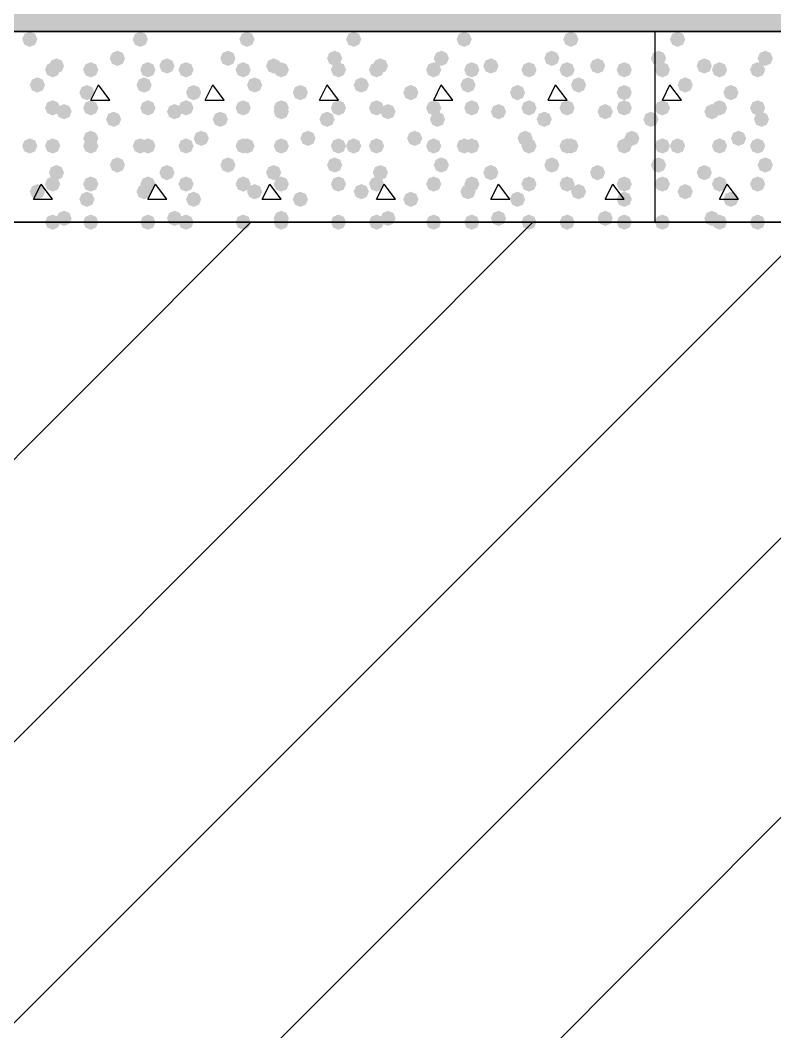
# Model space of a CAD drawing. Header units: millimetres. Extents: x 0 to 420, y 0 to 297.
# Drawn here: x 186.8 to 195.18, y 154.83 to 166.07 of the extents above; entities that cross this region are included whole.
import ezdxf

# ---------------------------------------------------------------- set-up
doc = ezdxf.new("R2010")
doc.units = ezdxf.units.MM
doc.layers.get('0').update_dxf_attribs({"linetype": 'CONTINUOUS'})

msp = doc.modelspace()

# ---------------------------------------------------------------- hatches: boundary and pattern name
at = {"true_color": 0x000008}
h = msp.add_hatch(color=0, dxfattribs=at)
h.paths.add_polyline_path([(378.544667, 177.927), (32.469667, 177.927), (378.544667, 165.946667)], flags=0)
h.paths.add_polyline_path([(32.469667, 177.927), (378.544667, 165.946667), (32.469667, 165.946667)], flags=0)
for points in [[(186.986333, 165.862), (186.961462, 165.802204), (186.901667, 165.777333), (186.841871, 165.802204), (186.817, 165.862), (186.841871, 165.921796), (186.901667, 165.946667), (186.961462, 165.921796)], [(188.214, 165.862), (188.189129, 165.802204), (188.129333, 165.777333), (188.069538, 165.802204), (188.044667, 165.862), (188.069537, 165.921796), (188.129333, 165.946667), (188.189129, 165.921796)], [(189.399333, 165.862), (189.374462, 165.802204), (189.314667, 165.777333), (189.254871, 165.802204), (189.23, 165.862), (189.254871, 165.921796), (189.314667, 165.946667), (189.374462, 165.921796)], [(190.584667, 165.862), (190.559796, 165.802204), (190.5, 165.777333), (190.440204, 165.802204), (190.415333, 165.862), (190.440204, 165.921796), (190.5, 165.946667), (190.559796, 165.921796)], [(191.812333, 165.862), (191.787463, 165.802204), (191.727667, 165.777333), (191.667871, 165.802204), (191.643, 165.862), (191.667871, 165.921796), (191.727667, 165.946667), (191.787462, 165.921796)], [(192.997667, 165.862), (192.972796, 165.802204), (192.913, 165.777333), (192.853204, 165.802204), (192.828333, 165.862), (192.853204, 165.921796), (192.913, 165.946667), (192.972796, 165.921796)], [(187.96, 165.650333), (187.935129, 165.590537), (187.875333, 165.565667), (187.815538, 165.590537), (187.790667, 165.650333), (187.815537, 165.710129), (187.875333, 165.735), (187.935129, 165.710129)], [(189.187667, 165.650333), (189.162796, 165.590537), (189.103, 165.565667), (189.043204, 165.590537), (189.018333, 165.650333), (189.043204, 165.710129), (189.103, 165.735), (189.162796, 165.710129)], [(190.373, 165.650333), (190.348129, 165.590537), (190.288333, 165.565667), (190.228538, 165.590537), (190.203667, 165.650333), (190.228537, 165.710129), (190.288333, 165.735), (190.348129, 165.710129)], [(191.558333, 165.650333), (191.533462, 165.590537), (191.473667, 165.565667), (191.413871, 165.590537), (191.389, 165.650333), (191.413871, 165.710129), (191.473667, 165.735), (191.533462, 165.710129)], [(192.786, 165.650333), (192.761129, 165.590537), (192.701333, 165.565667), (192.641538, 165.590537), (192.616667, 165.650333), (192.641537, 165.710129), (192.701333, 165.735), (192.761129, 165.710129)], [(187.240333, 165.523333), (187.215462, 165.463537), (187.155667, 165.438667), (187.095871, 165.463537), (187.071, 165.523333), (187.095871, 165.583129), (187.155667, 165.608), (187.215462, 165.583129)], [(187.282667, 165.565667), (187.257796, 165.505871), (187.198, 165.481), (187.138204, 165.505871), (187.113333, 165.565667), (187.138204, 165.625462), (187.198, 165.650333), (187.257796, 165.625463)], [(187.663667, 165.523333), (187.638796, 165.463537), (187.579, 165.438667), (187.519204, 165.463537), (187.494333, 165.523333), (187.519204, 165.583129), (187.579, 165.608), (187.638796, 165.583129)], [(188.298667, 165.523333), (188.273796, 165.463537), (188.214, 165.438667), (188.154204, 165.463537), (188.129333, 165.523333), (188.154204, 165.583129), (188.214, 165.608), (188.273796, 165.583129)], [(188.510333, 165.565667), (188.485462, 165.505871), (188.425667, 165.481), (188.365871, 165.505871), (188.341, 165.565667), (188.365871, 165.625462), (188.425667, 165.650333), (188.485462, 165.625463)], [(188.722, 165.523333), (188.697129, 165.463537), (188.637333, 165.438667), (188.577538, 165.463537), (188.552667, 165.523333), (188.577537, 165.583129), (188.637333, 165.608), (188.697129, 165.583129)], [(189.357, 165.523333), (189.332129, 165.463537), (189.272333, 165.438667), (189.212538, 165.463537), (189.187667, 165.523333), (189.212537, 165.583129), (189.272333, 165.608), (189.332129, 165.583129)], [(189.695667, 165.565667), (189.670796, 165.505871), (189.611, 165.481), (189.551204, 165.505871), (189.526333, 165.565667), (189.551204, 165.625462), (189.611, 165.650333), (189.670796, 165.625463)], [(189.780333, 165.523333), (189.755462, 165.463537), (189.695667, 165.438667), (189.635871, 165.463537), (189.611, 165.523333), (189.635871, 165.583129), (189.695667, 165.608), (189.755462, 165.583129)], [(190.415333, 165.523333), (190.390462, 165.463537), (190.330667, 165.438667), (190.270871, 165.463537), (190.246, 165.523333), (190.270871, 165.583129), (190.330667, 165.608), (190.390462, 165.583129)], [(190.838667, 165.523333), (190.813796, 165.463537), (190.754, 165.438667), (190.694204, 165.463537), (190.669333, 165.523333), (190.694204, 165.583129), (190.754, 165.608), (190.813796, 165.583129)], [(190.881, 165.565667), (190.856129, 165.505871), (190.796333, 165.481), (190.736538, 165.505871), (190.711667, 165.565667), (190.736537, 165.625462), (190.796333, 165.650333), (190.856129, 165.625463)], [(191.473667, 165.523333), (191.448796, 165.463537), (191.389, 165.438667), (191.329204, 165.463537), (191.304333, 165.523333), (191.329204, 165.583129), (191.389, 165.608), (191.448796, 165.583129)], [(191.897, 165.523333), (191.872129, 165.463537), (191.812333, 165.438667), (191.752537, 165.463537), (191.727667, 165.523333), (191.752537, 165.583129), (191.812333, 165.608), (191.872129, 165.583129)], [(192.108667, 165.565667), (192.083796, 165.505871), (192.024, 165.481), (191.964204, 165.505871), (191.939333, 165.565667), (191.964204, 165.625462), (192.024, 165.650333), (192.083796, 165.625463)], [(192.532, 165.523333), (192.507129, 165.463537), (192.447333, 165.438667), (192.387538, 165.463537), (192.362667, 165.523333), (192.387537, 165.583129), (192.447333, 165.608), (192.507129, 165.583129)], [(192.955333, 165.523333), (192.930462, 165.463537), (192.870667, 165.438667), (192.810871, 165.463537), (192.786, 165.523333), (192.810871, 165.583129), (192.870667, 165.608), (192.930462, 165.583129)], [(193.294, 165.565667), (193.269129, 165.505871), (193.209333, 165.481), (193.149538, 165.505871), (193.124667, 165.565667), (193.149537, 165.625462), (193.209333, 165.650333), (193.269129, 165.625463)], [(193.590333, 165.523333), (193.565462, 165.463537), (193.505667, 165.438667), (193.445871, 165.463537), (193.421, 165.523333), (193.445871, 165.583129), (193.505667, 165.608), (193.565462, 165.583129)], [(187.071, 165.354), (187.046129, 165.294204), (186.986333, 165.269333), (186.926538, 165.294204), (186.901667, 165.354), (186.926537, 165.413796), (186.986333, 165.438667), (187.046129, 165.413796)], [(187.621333, 165.269333), (187.596462, 165.209537), (187.536667, 165.184667), (187.476871, 165.209537), (187.452, 165.269333), (187.476871, 165.329129), (187.536667, 165.354), (187.596462, 165.329129)], [(188.256333, 165.354), (188.231462, 165.294204), (188.171667, 165.269333), (188.111871, 165.294204), (188.087, 165.354), (188.111871, 165.413796), (188.171667, 165.438667), (188.231462, 165.413796)], [(188.806667, 165.269333), (188.781796, 165.209537), (188.722, 165.184667), (188.662204, 165.209537), (188.637333, 165.269333), (188.662204, 165.329129), (188.722, 165.354), (188.781796, 165.329129)], [(189.484, 165.354), (189.459129, 165.294204), (189.399333, 165.269333), (189.339538, 165.294204), (189.314667, 165.354), (189.339537, 165.413796), (189.399333, 165.438667), (189.459129, 165.413796)], [(189.992, 165.269333), (189.967129, 165.209537), (189.907333, 165.184667), (189.847537, 165.209537), (189.822667, 165.269333), (189.847537, 165.329129), (189.907333, 165.354), (189.967129, 165.329129)], [(190.669333, 165.354), (190.644463, 165.294204), (190.584667, 165.269333), (190.524871, 165.294204), (190.5, 165.354), (190.524871, 165.413796), (190.584667, 165.438667), (190.644462, 165.413796)], [(191.219667, 165.269333), (191.194796, 165.209537), (191.135, 165.184667), (191.075204, 165.209537), (191.050333, 165.269333), (191.075204, 165.329129), (191.135, 165.354), (191.194796, 165.329129)], [(191.854667, 165.354), (191.829796, 165.294204), (191.77, 165.269333), (191.710204, 165.294204), (191.685333, 165.354), (191.710204, 165.413796), (191.77, 165.438667), (191.829796, 165.413796)], [(192.405, 165.269333), (192.380129, 165.209537), (192.320333, 165.184667), (192.260538, 165.209537), (192.235667, 165.269333), (192.260537, 165.329129), (192.320333, 165.354), (192.380129, 165.329129)], [(193.082333, 165.354), (193.057462, 165.294204), (192.997667, 165.269333), (192.937871, 165.294204), (192.913, 165.354), (192.937871, 165.413796), (192.997667, 165.438667), (193.057462, 165.413796)], [(193.590333, 165.269333), (193.565462, 165.209537), (193.505667, 165.184667), (193.445871, 165.209537), (193.421, 165.269333), (193.445871, 165.329129), (193.505667, 165.354), (193.565462, 165.329129)], [(187.240333, 165.1), (187.215462, 165.040204), (187.155667, 165.015333), (187.095871, 165.040204), (187.071, 165.1), (187.095871, 165.159796), (187.155667, 165.184667), (187.215462, 165.159796)], [(187.367333, 165.057667), (187.342462, 164.997871), (187.282667, 164.973), (187.222871, 164.997871), (187.198, 165.057667), (187.222871, 165.117462), (187.282667, 165.142333), (187.342462, 165.117463)], [(187.663667, 165.1), (187.638796, 165.040204), (187.579, 165.015333), (187.519204, 165.040204), (187.494333, 165.1), (187.519204, 165.159796), (187.579, 165.184667), (187.638796, 165.159796)], [(188.298667, 165.1), (188.273796, 165.040204), (188.214, 165.015333), (188.154204, 165.040204), (188.129333, 165.1), (188.154204, 165.159796), (188.214, 165.184667), (188.273796, 165.159796)], [(188.595, 165.057667), (188.570129, 164.997871), (188.510333, 164.973), (188.450538, 164.997871), (188.425667, 165.057667), (188.450537, 165.117462), (188.510333, 165.142333), (188.570129, 165.117463)], [(188.722, 165.1), (188.697129, 165.040204), (188.637333, 165.015333), (188.577538, 165.040204), (188.552667, 165.1), (188.577537, 165.159796), (188.637333, 165.184667), (188.697129, 165.159796)], [(189.357, 165.1), (189.332129, 165.040204), (189.272333, 165.015333), (189.212538, 165.040204), (189.187667, 165.1), (189.212537, 165.159796), (189.272333, 165.184667), (189.332129, 165.159796)], [(189.780333, 165.1), (189.755462, 165.040204), (189.695667, 165.015333), (189.635871, 165.040204), (189.611, 165.1), (189.635871, 165.159796), (189.695667, 165.184667), (189.755462, 165.159796)], [(189.780333, 165.057667), (189.755462, 164.997871), (189.695667, 164.973), (189.635871, 164.997871), (189.611, 165.057667), (189.635871, 165.117462), (189.695667, 165.142333), (189.755462, 165.117463)], [(190.415333, 165.1), (190.390462, 165.040204), (190.330667, 165.015333), (190.270871, 165.040204), (190.246, 165.1), (190.270871, 165.159796), (190.330667, 165.184667), (190.390462, 165.159796)], [(190.838667, 165.1), (190.813796, 165.040204), (190.754, 165.015333), (190.694204, 165.040204), (190.669333, 165.1), (190.694204, 165.159796), (190.754, 165.184667), (190.813796, 165.159796)], [(190.965667, 165.057667), (190.940796, 164.997871), (190.881, 164.973), (190.821204, 164.997871), (190.796333, 165.057667), (190.821204, 165.117462), (190.881, 165.142333), (190.940796, 165.117463)], [(191.473667, 165.1), (191.448796, 165.040204), (191.389, 165.015333), (191.329204, 165.040204), (191.304333, 165.1), (191.329204, 165.159796), (191.389, 165.184667), (191.448796, 165.159796)], [(191.897, 165.1), (191.872129, 165.040204), (191.812333, 165.015333), (191.752537, 165.040204), (191.727667, 165.1), (191.752537, 165.159796), (191.812333, 165.184667), (191.872129, 165.159796)], [(192.193333, 165.057667), (192.168462, 164.997871), (192.108667, 164.973), (192.048871, 164.997871), (192.024, 165.057667), (192.048871, 165.117462), (192.108667, 165.142333), (192.168462, 165.117463)], [(192.532, 165.1), (192.507129, 165.040204), (192.447333, 165.015333), (192.387538, 165.040204), (192.362667, 165.1), (192.387537, 165.159796), (192.447333, 165.184667), (192.507129, 165.159796)], [(192.955333, 165.1), (192.930462, 165.040204), (192.870667, 165.015333), (192.810871, 165.040204), (192.786, 165.1), (192.810871, 165.159796), (192.870667, 165.184667), (192.930462, 165.159796)], [(193.378667, 165.057667), (193.353796, 164.997871), (193.294, 164.973), (193.234204, 164.997871), (193.209333, 165.057667), (193.234204, 165.117462), (193.294, 165.142333), (193.353796, 165.117463)], [(193.590333, 165.1), (193.565462, 165.040204), (193.505667, 165.015333), (193.445871, 165.040204), (193.421, 165.1), (193.445871, 165.159796), (193.505667, 165.184667), (193.565462, 165.159796)], [(187.917667, 164.973), (187.892796, 164.913204), (187.833, 164.888333), (187.773204, 164.913204), (187.748333, 164.973), (187.773204, 165.032796), (187.833, 165.057667), (187.892796, 165.032796)], [(189.103, 164.973), (189.078129, 164.913204), (189.018333, 164.888333), (188.958538, 164.913204), (188.933667, 164.973), (188.958537, 165.032796), (189.018333, 165.057667), (189.078129, 165.032796)], [(190.288333, 164.973), (190.263463, 164.913204), (190.203667, 164.888333), (190.143871, 164.913204), (190.119, 164.973), (190.143871, 165.032796), (190.203667, 165.057667), (190.263462, 165.032796)], [(191.516, 164.973), (191.491129, 164.913204), (191.431333, 164.888333), (191.371538, 164.913204), (191.346667, 164.973), (191.371537, 165.032796), (191.431333, 165.057667), (191.491129, 165.032796)], [(192.701333, 164.973), (192.676462, 164.913204), (192.616667, 164.888333), (192.556871, 164.913204), (192.532, 164.973), (192.556871, 165.032796), (192.616667, 165.057667), (192.676462, 165.032796)], [(193.886667, 164.973), (193.861796, 164.913204), (193.802, 164.888333), (193.742204, 164.913204), (193.717333, 164.973), (193.742204, 165.032796), (193.802, 165.057667), (193.861796, 165.032796)], [(187.663667, 164.761333), (187.638796, 164.701537), (187.579, 164.676667), (187.519204, 164.701537), (187.494333, 164.761333), (187.519204, 164.821129), (187.579, 164.846), (187.638796, 164.821129)], [(188.891333, 164.761333), (188.866462, 164.701537), (188.806667, 164.676667), (188.746871, 164.701537), (188.722, 164.761333), (188.746871, 164.821129), (188.806667, 164.846), (188.866462, 164.821129)], [(190.076667, 164.761333), (190.051796, 164.701537), (189.992, 164.676667), (189.932204, 164.701537), (189.907333, 164.761333), (189.932204, 164.821129), (189.992, 164.846), (190.051796, 164.821129)], [(191.262, 164.761333), (191.237129, 164.701537), (191.177333, 164.676667), (191.117538, 164.701537), (191.092667, 164.761333), (191.117537, 164.821129), (191.177333, 164.846), (191.237129, 164.821129)], [(192.489667, 164.761333), (192.464796, 164.701537), (192.405, 164.676667), (192.345204, 164.701537), (192.320333, 164.761333), (192.345204, 164.821129), (192.405, 164.846), (192.464796, 164.821129)], [(193.675, 164.761333), (193.650129, 164.701537), (193.590333, 164.676667), (193.530538, 164.701537), (193.505667, 164.761333), (193.530537, 164.821129), (193.590333, 164.846), (193.650129, 164.821129)], [(186.986333, 164.676667), (186.961462, 164.616871), (186.901667, 164.592), (186.841871, 164.616871), (186.817, 164.676667), (186.841871, 164.736462), (186.901667, 164.761333), (186.961462, 164.736463)], [(187.240333, 164.676667), (187.215462, 164.616871), (187.155667, 164.592), (187.095871, 164.616871), (187.071, 164.676667), (187.095871, 164.736462), (187.155667, 164.761333), (187.215462, 164.736463)], [(187.663667, 164.676667), (187.638796, 164.616871), (187.579, 164.592), (187.519204, 164.616871), (187.494333, 164.676667), (187.519204, 164.736462), (187.579, 164.761333), (187.638796, 164.736463)], [(188.214, 164.676667), (188.189129, 164.616871), (188.129333, 164.592), (188.069538, 164.616871), (188.044667, 164.676667), (188.069537, 164.736462), (188.129333, 164.761333), (188.189129, 164.736463)], [(188.298667, 164.676667), (188.273796, 164.616871), (188.214, 164.592), (188.154204, 164.616871), (188.129333, 164.676667), (188.154204, 164.736462), (188.214, 164.761333), (188.273796, 164.736463)], [(188.722, 164.676667), (188.697129, 164.616871), (188.637333, 164.592), (188.577538, 164.616871), (188.552667, 164.676667), (188.577537, 164.736462), (188.637333, 164.761333), (188.697129, 164.736463)], [(189.357, 164.676667), (189.332129, 164.616871), (189.272333, 164.592), (189.212538, 164.616871), (189.187667, 164.676667), (189.212537, 164.736462), (189.272333, 164.761333), (189.332129, 164.736463)], [(189.399333, 164.676667), (189.374462, 164.616871), (189.314667, 164.592), (189.254871, 164.616871), (189.23, 164.676667), (189.254871, 164.736462), (189.314667, 164.761333), (189.374462, 164.736463)], [(189.780333, 164.676667), (189.755462, 164.616871), (189.695667, 164.592), (189.635871, 164.616871), (189.611, 164.676667), (189.635871, 164.736462), (189.695667, 164.761333), (189.755462, 164.736463)], [(190.415333, 164.676667), (190.390462, 164.616871), (190.330667, 164.592), (190.270871, 164.616871), (190.246, 164.676667), (190.270871, 164.736462), (190.330667, 164.761333), (190.390462, 164.736463)], [(190.584667, 164.676667), (190.559796, 164.616871), (190.5, 164.592), (190.440204, 164.616871), (190.415333, 164.676667), (190.440204, 164.736462), (190.5, 164.761333), (190.559796, 164.736463)], [(190.838667, 164.676667), (190.813796, 164.616871), (190.754, 164.592), (190.694204, 164.616871), (190.669333, 164.676667), (190.694204, 164.736462), (190.754, 164.761333), (190.813796, 164.736463)], [(191.473667, 164.676667), (191.448796, 164.616871), (191.389, 164.592), (191.329204, 164.616871), (191.304333, 164.676667), (191.329204, 164.736462), (191.389, 164.761333), (191.448796, 164.736463)], [(191.812333, 164.676667), (191.787463, 164.616871), (191.727667, 164.592), (191.667871, 164.616871), (191.643, 164.676667), (191.667871, 164.736462), (191.727667, 164.761333), (191.787462, 164.736463)], [(191.897, 164.676667), (191.872129, 164.616871), (191.812333, 164.592), (191.752537, 164.616871), (191.727667, 164.676667), (191.752537, 164.736462), (191.812333, 164.761333), (191.872129, 164.736463)], [(192.532, 164.676667), (192.507129, 164.616871), (192.447333, 164.592), (192.387538, 164.616871), (192.362667, 164.676667), (192.387537, 164.736462), (192.447333, 164.761333), (192.507129, 164.736463)], [(192.955333, 164.676667), (192.930462, 164.616871), (192.870667, 164.592), (192.810871, 164.616871), (192.786, 164.676667), (192.810871, 164.736462), (192.870667, 164.761333), (192.930462, 164.736463)], [(192.997667, 164.676667), (192.972796, 164.616871), (192.913, 164.592), (192.853204, 164.616871), (192.828333, 164.676667), (192.853204, 164.736462), (192.913, 164.761333), (192.972796, 164.736463)], [(193.590333, 164.676667), (193.565462, 164.616871), (193.505667, 164.592), (193.445871, 164.616871), (193.421, 164.676667), (193.445871, 164.736462), (193.505667, 164.761333), (193.565462, 164.736463)], [(187.96, 164.465), (187.935129, 164.405204), (187.875333, 164.380333), (187.815538, 164.405204), (187.790667, 164.465), (187.815537, 164.524796), (187.875333, 164.549667), (187.935129, 164.524796)], [(189.187667, 164.465), (189.162796, 164.405204), (189.103, 164.380333), (189.043204, 164.405204), (189.018333, 164.465), (189.043204, 164.524796), (189.103, 164.549667), (189.162796, 164.524796)], [(190.373, 164.465), (190.348129, 164.405204), (190.288333, 164.380333), (190.228538, 164.405204), (190.203667, 164.465), (190.228537, 164.524796), (190.288333, 164.549667), (190.348129, 164.524796)], [(191.558333, 164.465), (191.533462, 164.405204), (191.473667, 164.380333), (191.413871, 164.405204), (191.389, 164.465), (191.413871, 164.524796), (191.473667, 164.549667), (191.533462, 164.524796)], [(192.786, 164.465), (192.761129, 164.405204), (192.701333, 164.380333), (192.641538, 164.405204), (192.616667, 164.465), (192.641537, 164.524796), (192.701333, 164.549667), (192.761129, 164.524796)], [(187.282667, 164.380333), (187.257796, 164.320537), (187.198, 164.295667), (187.138204, 164.320537), (187.113333, 164.380333), (187.138204, 164.440129), (187.198, 164.465), (187.257796, 164.440129)], [(188.510333, 164.380333), (188.485462, 164.320537), (188.425667, 164.295667), (188.365871, 164.320537), (188.341, 164.380333), (188.365871, 164.440129), (188.425667, 164.465), (188.485462, 164.440129)], [(189.695667, 164.380333), (189.670796, 164.320537), (189.611, 164.295667), (189.551204, 164.320537), (189.526333, 164.380333), (189.551204, 164.440129), (189.611, 164.465), (189.670796, 164.440129)], [(190.881, 164.380333), (190.856129, 164.320537), (190.796333, 164.295667), (190.736538, 164.320537), (190.711667, 164.380333), (190.736537, 164.440129), (190.796333, 164.465), (190.856129, 164.440129)], [(192.108667, 164.380333), (192.083796, 164.320537), (192.024, 164.295667), (191.964204, 164.320537), (191.939333, 164.380333), (191.964204, 164.440129), (192.024, 164.465), (192.083796, 164.440129)], [(193.294, 164.380333), (193.269129, 164.320537), (193.209333, 164.295667), (193.149538, 164.320537), (193.124667, 164.380333), (193.149537, 164.440129), (193.209333, 164.465), (193.269129, 164.440129)], [(187.240333, 164.253333), (187.215462, 164.193537), (187.155667, 164.168667), (187.095871, 164.193537), (187.071, 164.253333), (187.095871, 164.313129), (187.155667, 164.338), (187.215462, 164.313129)], [(187.663667, 164.253333), (187.638796, 164.193537), (187.579, 164.168667), (187.519204, 164.193537), (187.494333, 164.253333), (187.519204, 164.313129), (187.579, 164.338), (187.638796, 164.313129)], [(188.298667, 164.253333), (188.273796, 164.193537), (188.214, 164.168667), (188.154204, 164.193537), (188.129333, 164.253333), (188.154204, 164.313129), (188.214, 164.338), (188.273796, 164.313129)], [(188.722, 164.253333), (188.697129, 164.193537), (188.637333, 164.168667), (188.577538, 164.193537), (188.552667, 164.253333), (188.577537, 164.313129), (188.637333, 164.338), (188.697129, 164.313129)], [(189.357, 164.253333), (189.332129, 164.193537), (189.272333, 164.168667), (189.212538, 164.193537), (189.187667, 164.253333), (189.212537, 164.313129), (189.272333, 164.338), (189.332129, 164.313129)], [(189.780333, 164.253333), (189.755462, 164.193537), (189.695667, 164.168667), (189.635871, 164.193537), (189.611, 164.253333), (189.635871, 164.313129), (189.695667, 164.338), (189.755462, 164.313129)], [(190.415333, 164.253333), (190.390462, 164.193537), (190.330667, 164.168667), (190.270871, 164.193537), (190.246, 164.253333), (190.270871, 164.313129), (190.330667, 164.338), (190.390462, 164.313129)], [(190.838667, 164.253333), (190.813796, 164.193537), (190.754, 164.168667), (190.694204, 164.193537), (190.669333, 164.253333), (190.694204, 164.313129), (190.754, 164.338), (190.813796, 164.313129)], [(191.473667, 164.253333), (191.448796, 164.193537), (191.389, 164.168667), (191.329204, 164.193537), (191.304333, 164.253333), (191.329204, 164.313129), (191.389, 164.338), (191.448796, 164.313129)], [(191.897, 164.253333), (191.872129, 164.193537), (191.812333, 164.168667), (191.752537, 164.193537), (191.727667, 164.253333), (191.752537, 164.313129), (191.812333, 164.338), (191.872129, 164.313129)], [(192.532, 164.253333), (192.507129, 164.193537), (192.447333, 164.168667), (192.387538, 164.193537), (192.362667, 164.253333), (192.387537, 164.313129), (192.447333, 164.338), (192.507129, 164.313129)], [(192.955333, 164.253333), (192.930462, 164.193537), (192.870667, 164.168667), (192.810871, 164.193537), (192.786, 164.253333), (192.810871, 164.313129), (192.870667, 164.338), (192.930462, 164.313129)], [(193.590333, 164.253333), (193.565462, 164.193537), (193.505667, 164.168667), (193.445871, 164.193537), (193.421, 164.253333), (193.445871, 164.313129), (193.505667, 164.338), (193.565462, 164.313129)], [(187.071, 164.168667), (187.046129, 164.108871), (186.986333, 164.084), (186.926538, 164.108871), (186.901667, 164.168667), (186.926537, 164.228462), (186.986333, 164.253333), (187.046129, 164.228463)], [(188.256333, 164.168667), (188.231462, 164.108871), (188.171667, 164.084), (188.111871, 164.108871), (188.087, 164.168667), (188.111871, 164.228462), (188.171667, 164.253333), (188.231462, 164.228463)], [(189.484, 164.168667), (189.459129, 164.108871), (189.399333, 164.084), (189.339538, 164.108871), (189.314667, 164.168667), (189.339537, 164.228462), (189.399333, 164.253333), (189.459129, 164.228463)], [(190.669333, 164.168667), (190.644463, 164.108871), (190.584667, 164.084), (190.524871, 164.108871), (190.5, 164.168667), (190.524871, 164.228462), (190.584667, 164.253333), (190.644462, 164.228463)], [(191.854667, 164.168667), (191.829796, 164.108871), (191.77, 164.084), (191.710204, 164.108871), (191.685333, 164.168667), (191.710204, 164.228462), (191.77, 164.253333), (191.829796, 164.228463)], [(193.082333, 164.168667), (193.057462, 164.108871), (192.997667, 164.084), (192.937871, 164.108871), (192.913, 164.168667), (192.937871, 164.228462), (192.997667, 164.253333), (193.057462, 164.228463)], [(187.621333, 164.084), (187.596462, 164.024204), (187.536667, 163.999333), (187.476871, 164.024204), (187.452, 164.084), (187.476871, 164.143796), (187.536667, 164.168667), (187.596462, 164.143796)], [(188.806667, 164.084), (188.781796, 164.024204), (188.722, 163.999333), (188.662204, 164.024204), (188.637333, 164.084), (188.662204, 164.143796), (188.722, 164.168667), (188.781796, 164.143796)], [(189.992, 164.084), (189.967129, 164.024204), (189.907333, 163.999333), (189.847537, 164.024204), (189.822667, 164.084), (189.847537, 164.143796), (189.907333, 164.168667), (189.967129, 164.143796)], [(191.219667, 164.084), (191.194796, 164.024204), (191.135, 163.999333), (191.075204, 164.024204), (191.050333, 164.084), (191.075204, 164.143796), (191.135, 164.168667), (191.194796, 164.143796)], [(192.405, 164.084), (192.380129, 164.024204), (192.320333, 163.999333), (192.260538, 164.024204), (192.235667, 164.084), (192.260537, 164.143796), (192.320333, 164.168667), (192.380129, 164.143796)], [(193.590333, 164.084), (193.565462, 164.024204), (193.505667, 163.999333), (193.445871, 164.024204), (193.421, 164.084), (193.445871, 164.143796), (193.505667, 164.168667), (193.565462, 164.143796)], [(187.240333, 163.83), (187.215462, 163.770204), (187.155667, 163.745333), (187.095871, 163.770204), (187.071, 163.83), (187.095871, 163.889796), (187.155667, 163.914667), (187.215462, 163.889796)], [(187.367333, 163.872333), (187.342462, 163.812537), (187.282667, 163.787667), (187.222871, 163.812537), (187.198, 163.872333), (187.222871, 163.932129), (187.282667, 163.957), (187.342462, 163.932129)], [(187.663667, 163.83), (187.638796, 163.770204), (187.579, 163.745333), (187.519204, 163.770204), (187.494333, 163.83), (187.519204, 163.889796), (187.579, 163.914667), (187.638796, 163.889796)], [(188.298667, 163.83), (188.273796, 163.770204), (188.214, 163.745333), (188.154204, 163.770204), (188.129333, 163.83), (188.154204, 163.889796), (188.214, 163.914667), (188.273796, 163.889796)], [(188.595, 163.872333), (188.570129, 163.812537), (188.510333, 163.787667), (188.450538, 163.812537), (188.425667, 163.872333), (188.450537, 163.932129), (188.510333, 163.957), (188.570129, 163.932129)], [(188.722, 163.83), (188.697129, 163.770204), (188.637333, 163.745333), (188.577538, 163.770204), (188.552667, 163.83), (188.577537, 163.889796), (188.637333, 163.914667), (188.697129, 163.889796)], [(189.357, 163.83), (189.332129, 163.770204), (189.272333, 163.745333), (189.212538, 163.770204), (189.187667, 163.83), (189.212537, 163.889796), (189.272333, 163.914667), (189.332129, 163.889796)], [(189.780333, 163.872333), (189.755462, 163.812537), (189.695667, 163.787667), (189.635871, 163.812537), (189.611, 163.872333), (189.635871, 163.932129), (189.695667, 163.957), (189.755462, 163.932129)], [(189.780333, 163.83), (189.755462, 163.770204), (189.695667, 163.745333), (189.635871, 163.770204), (189.611, 163.83), (189.635871, 163.889796), (189.695667, 163.914667), (189.755462, 163.889796)], [(190.415333, 163.83), (190.390462, 163.770204), (190.330667, 163.745333), (190.270871, 163.770204), (190.246, 163.83), (190.270871, 163.889796), (190.330667, 163.914667), (190.390462, 163.889796)], [(190.838667, 163.83), (190.813796, 163.770204), (190.754, 163.745333), (190.694204, 163.770204), (190.669333, 163.83), (190.694204, 163.889796), (190.754, 163.914667), (190.813796, 163.889796)], [(190.965667, 163.872333), (190.940796, 163.812537), (190.881, 163.787667), (190.821204, 163.812537), (190.796333, 163.872333), (190.821204, 163.932129), (190.881, 163.957), (190.940796, 163.932129)], [(191.473667, 163.83), (191.448796, 163.770204), (191.389, 163.745333), (191.329204, 163.770204), (191.304333, 163.83), (191.329204, 163.889796), (191.389, 163.914667), (191.448796, 163.889796)], [(191.897, 163.83), (191.872129, 163.770204), (191.812333, 163.745333), (191.752537, 163.770204), (191.727667, 163.83), (191.752537, 163.889796), (191.812333, 163.914667), (191.872129, 163.889796)], [(192.193333, 163.872333), (192.168462, 163.812537), (192.108667, 163.787667), (192.048871, 163.812537), (192.024, 163.872333), (192.048871, 163.932129), (192.108667, 163.957), (192.168462, 163.932129)], [(192.532, 163.83), (192.507129, 163.770204), (192.447333, 163.745333), (192.387538, 163.770204), (192.362667, 163.83), (192.387537, 163.889796), (192.447333, 163.914667), (192.507129, 163.889796)], [(192.955333, 163.83), (192.930462, 163.770204), (192.870667, 163.745333), (192.810871, 163.770204), (192.786, 163.83), (192.810871, 163.889796), (192.870667, 163.914667), (192.930462, 163.889796)], [(193.378667, 163.872333), (193.353796, 163.812537), (193.294, 163.787667), (193.234204, 163.812537), (193.209333, 163.872333), (193.234204, 163.932129), (193.294, 163.957), (193.353796, 163.932129)], [(193.590333, 163.83), (193.565462, 163.770204), (193.505667, 163.745333), (193.445871, 163.770204), (193.421, 163.83), (193.445871, 163.889796), (193.505667, 163.914667), (193.565462, 163.889796)]]:
    msp.add_hatch(color=0, dxfattribs=at).paths.add_polyline_path(points, flags=0)
at = {"true_color": 0x000007}
for points in [[(194.183, 165.862), (194.158129, 165.802204), (194.098333, 165.777333), (194.038538, 165.802204), (194.013667, 165.862), (194.038537, 165.921796), (194.098333, 165.946667), (194.158129, 165.921796)], [(193.971333, 165.650333), (193.946463, 165.590537), (193.886667, 165.565667), (193.826871, 165.590537), (193.802, 165.650333), (193.826871, 165.710129), (193.886667, 165.735), (193.946462, 165.710129)], [(195.156667, 165.650333), (195.131796, 165.590537), (195.072, 165.565667), (195.012204, 165.590537), (194.987333, 165.650333), (195.012204, 165.710129), (195.072, 165.735), (195.131796, 165.710129)], [(194.013667, 165.523333), (193.988796, 165.463537), (193.929, 165.438667), (193.869204, 165.463537), (193.844333, 165.523333), (193.869204, 165.583129), (193.929, 165.608), (193.988796, 165.583129)], [(194.479333, 165.565667), (194.454463, 165.505871), (194.394667, 165.481), (194.334871, 165.505871), (194.31, 165.565667), (194.334871, 165.625462), (194.394667, 165.650333), (194.454462, 165.625463)], [(194.648667, 165.523333), (194.623796, 165.463537), (194.564, 165.438667), (194.504204, 165.463537), (194.479333, 165.523333), (194.504204, 165.583129), (194.564, 165.608), (194.623796, 165.583129)], [(195.072, 165.523333), (195.047129, 165.463537), (194.987333, 165.438667), (194.927538, 165.463537), (194.902667, 165.523333), (194.927537, 165.583129), (194.987333, 165.608), (195.047129, 165.583129)], [(194.267667, 165.354), (194.242796, 165.294204), (194.183, 165.269333), (194.123204, 165.294204), (194.098333, 165.354), (194.123204, 165.413796), (194.183, 165.438667), (194.242796, 165.413796)], [(194.775667, 165.269333), (194.750796, 165.209537), (194.691, 165.184667), (194.631204, 165.209537), (194.606333, 165.269333), (194.631204, 165.329129), (194.691, 165.354), (194.750796, 165.329129)], [(194.013667, 165.1), (193.988796, 165.040204), (193.929, 165.015333), (193.869204, 165.040204), (193.844333, 165.1), (193.869204, 165.159796), (193.929, 165.184667), (193.988796, 165.159796)], [(194.564, 165.057667), (194.539129, 164.997871), (194.479333, 164.973), (194.419537, 164.997871), (194.394667, 165.057667), (194.419537, 165.117462), (194.479333, 165.142333), (194.539129, 165.117463)], [(194.648667, 165.1), (194.623796, 165.040204), (194.564, 165.015333), (194.504204, 165.040204), (194.479333, 165.1), (194.504204, 165.159796), (194.564, 165.184667), (194.623796, 165.159796)], [(195.072, 165.1), (195.047129, 165.040204), (194.987333, 165.015333), (194.927538, 165.040204), (194.902667, 165.1), (194.927537, 165.159796), (194.987333, 165.184667), (195.047129, 165.159796)], [(195.114333, 164.973), (195.089463, 164.913204), (195.029667, 164.888333), (194.969871, 164.913204), (194.945, 164.973), (194.969871, 165.032796), (195.029667, 165.057667), (195.089462, 165.032796)], [(194.860333, 164.761333), (194.835462, 164.701537), (194.775667, 164.676667), (194.715871, 164.701537), (194.691, 164.761333), (194.715871, 164.821129), (194.775667, 164.846), (194.835462, 164.821129)], [(194.013667, 164.676667), (193.988796, 164.616871), (193.929, 164.592), (193.869204, 164.616871), (193.844333, 164.676667), (193.869204, 164.736462), (193.929, 164.761333), (193.988796, 164.736463)], [(194.183, 164.676667), (194.158129, 164.616871), (194.098333, 164.592), (194.038538, 164.616871), (194.013667, 164.676667), (194.038537, 164.736462), (194.098333, 164.761333), (194.158129, 164.736463)], [(194.648667, 164.676667), (194.623796, 164.616871), (194.564, 164.592), (194.504204, 164.616871), (194.479333, 164.676667), (194.504204, 164.736462), (194.564, 164.761333), (194.623796, 164.736463)], [(195.072, 164.676667), (195.047129, 164.616871), (194.987333, 164.592), (194.927538, 164.616871), (194.902667, 164.676667), (194.927537, 164.736462), (194.987333, 164.761333), (195.047129, 164.736463)], [(193.971333, 164.465), (193.946463, 164.405204), (193.886667, 164.380333), (193.826871, 164.405204), (193.802, 164.465), (193.826871, 164.524796), (193.886667, 164.549667), (193.946462, 164.524796)], [(195.156667, 164.465), (195.131796, 164.405204), (195.072, 164.380333), (195.012204, 164.405204), (194.987333, 164.465), (195.012204, 164.524796), (195.072, 164.549667), (195.131796, 164.524796)], [(194.479333, 164.380333), (194.454463, 164.320537), (194.394667, 164.295667), (194.334871, 164.320537), (194.31, 164.380333), (194.334871, 164.440129), (194.394667, 164.465), (194.454462, 164.440129)], [(194.013667, 164.253333), (193.988796, 164.193537), (193.929, 164.168667), (193.869204, 164.193537), (193.844333, 164.253333), (193.869204, 164.313129), (193.929, 164.338), (193.988796, 164.313129)], [(194.648667, 164.253333), (194.623796, 164.193537), (194.564, 164.168667), (194.504204, 164.193537), (194.479333, 164.253333), (194.504204, 164.313129), (194.564, 164.338), (194.623796, 164.313129)], [(195.072, 164.253333), (195.047129, 164.193537), (194.987333, 164.168667), (194.927538, 164.193537), (194.902667, 164.253333), (194.927537, 164.313129), (194.987333, 164.338), (195.047129, 164.313129)], [(194.267667, 164.168667), (194.242796, 164.108871), (194.183, 164.084), (194.123204, 164.108871), (194.098333, 164.168667), (194.123204, 164.228462), (194.183, 164.253333), (194.242796, 164.228463)], [(194.775667, 164.084), (194.750796, 164.024204), (194.691, 163.999333), (194.631204, 164.024204), (194.606333, 164.084), (194.631204, 164.143796), (194.691, 164.168667), (194.750796, 164.143796)], [(194.013667, 163.83), (193.988796, 163.770204), (193.929, 163.745333), (193.869204, 163.770204), (193.844333, 163.83), (193.869204, 163.889796), (193.929, 163.914667), (193.988796, 163.889796)], [(194.564, 163.872333), (194.539129, 163.812537), (194.479333, 163.787667), (194.419537, 163.812537), (194.394667, 163.872333), (194.419537, 163.932129), (194.479333, 163.957), (194.539129, 163.932129)], [(194.648667, 163.83), (194.623796, 163.770204), (194.564, 163.745333), (194.504204, 163.770204), (194.479333, 163.83), (194.504204, 163.889796), (194.564, 163.914667), (194.623796, 163.889796)], [(195.072, 163.83), (195.047129, 163.770204), (194.987333, 163.745333), (194.927538, 163.770204), (194.902667, 163.83), (194.927537, 163.889796), (194.987333, 163.914667), (195.047129, 163.889796)]]:
    msp.add_hatch(color=0, dxfattribs=at).paths.add_polyline_path(points, flags=0)

# ---------------------------------------------------------------- linework, layer by layer
at = {"color": 0, "true_color": 0x000008}
msp.add_lwpolyline([(32.469667, 177.927), (378.544667, 165.946667), (32.469667, 165.946667)], close=True, dxfattribs=at)
at = {"color": 0, "true_color": 0x000007}
for points in [[(31.369, 142.621), (31.369, 165.946667), (379.603, 165.946667), (379.603, 142.621), (217.17, 142.621), (217.17, 121.454333), (193.844333, 121.454333), (193.844333, 142.621)], [(31.369, 142.621), (31.369, 165.946667), (379.603, 165.946667), (379.603, 142.621), (217.17, 142.621), (217.17, 121.454333), (193.844333, 121.454333), (193.844333, 142.621)], [(193.844333, 165.946667), (193.844333, 163.83), (195.961, 163.83), (195.961, 165.946667)]]:
    msp.add_lwpolyline(points, close=True, dxfattribs=at)
for points in [[(193.844333, 165.946667), (174.794333, 165.946667)], [(193.929, 165.184667), (194.013667, 165.354)], [(194.140667, 165.184667), (194.013667, 165.354)], [(193.929, 165.184667), (194.140667, 165.184667)], [(194.564, 164.084), (194.648667, 164.253333)], [(194.775667, 164.084), (194.648667, 164.253333)], [(194.564, 164.084), (194.775667, 164.084)], [(174.794333, 163.83), (193.844333, 163.83)]]:
    msp.add_lwpolyline(points, dxfattribs=at)
at = {"color": 0, "true_color": 0x000008}
for points in [[(187.579, 165.184667), (187.663667, 165.354)], [(187.790667, 165.184667), (187.663667, 165.354)], [(188.849, 165.184667), (188.933667, 165.354)], [(189.060667, 165.184667), (188.933667, 165.354)], [(190.119, 165.184667), (190.203667, 165.354)], [(190.330667, 165.184667), (190.203667, 165.354)], [(191.389, 165.184667), (191.473667, 165.354)], [(191.600667, 165.184667), (191.473667, 165.354)], [(192.659, 165.184667), (192.743667, 165.354)], [(192.870667, 165.184667), (192.743667, 165.354)], [(187.579, 165.184667), (187.790667, 165.184667)], [(188.849, 165.184667), (189.060667, 165.184667)], [(190.119, 165.184667), (190.330667, 165.184667)], [(191.389, 165.184667), (191.600667, 165.184667)], [(192.659, 165.184667), (192.870667, 165.184667)], [(186.944, 164.084), (187.028667, 164.253333)], [(187.155667, 164.084), (187.028667, 164.253333)], [(188.214, 164.084), (188.298667, 164.253333)], [(188.425667, 164.084), (188.298667, 164.253333)], [(189.484, 164.084), (189.568667, 164.253333)], [(189.695667, 164.084), (189.568667, 164.253333)], [(190.754, 164.084), (190.838667, 164.253333)], [(190.965667, 164.084), (190.838667, 164.253333)], [(192.024, 164.084), (192.108667, 164.253333)], [(192.235667, 164.084), (192.108667, 164.253333)], [(193.294, 164.084), (193.378667, 164.253333)], [(193.505667, 164.084), (193.378667, 164.253333)], [(186.944, 164.084), (187.155667, 164.084)], [(188.214, 164.084), (188.425667, 164.084)], [(189.484, 164.084), (189.695667, 164.084)], [(190.754, 164.084), (190.965667, 164.084)], [(192.024, 164.084), (192.235667, 164.084)], [(193.294, 164.084), (193.505667, 164.084)]]:
    msp.add_lwpolyline(points, dxfattribs=at)
at = {"color": 0, "true_color": 0x0000fd}
msp.add_lwpolyline([(215.053333, 144.737667), (377.486333, 144.737667), (377.486333, 163.83), (33.528, 163.83), (33.528, 144.737667), (195.961, 144.737667), (195.961, 123.571), (215.053333, 123.571)], close=True, dxfattribs=at)
at = {"color": 0, "true_color": 0x000003}
for points in [[(170.307001, 144.737666), (189.357001, 163.829999)], [(173.439668, 144.737666), (192.489668, 163.829999)], [(176.530001, 144.737666), (195.622334, 163.829999)], [(179.662668, 144.737666), (198.755001, 163.829999)], [(182.795334, 144.737666), (201.845334, 163.829999)]]:
    msp.add_lwpolyline(points, dxfattribs=at)

doc.saveas('drawing.dxf')
